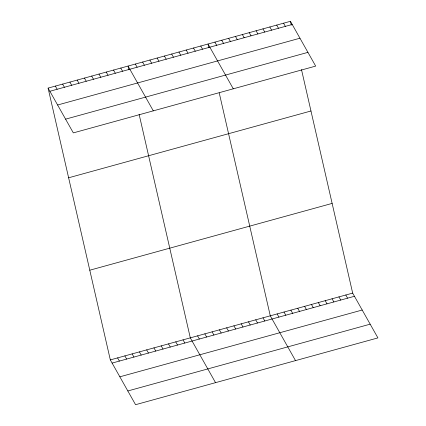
<?xml version="1.0" encoding="UTF-8"?>
<svg xmlns="http://www.w3.org/2000/svg" width="426" height="426" viewBox="0 0 426 426"><rect width="100%" height="100%" fill="white"/><g stroke="black" fill="none" stroke-linecap="round" stroke-linejoin="round"><path stroke-width="0.64" d="M48.085 88.097L290.431 21.3L315.677 66.099L73.331 132.891L48.085 88.097L110.323 359.901L135.569 404.7L377.915 337.903L352.669 293.109L301.491 69.598M49.879 91.27L292.225 24.479M57.617 105.004L299.963 38.212M65.588 119.158L307.934 52.361M68.623 177.791L310.969 110.994M89.785 270.206L332.131 203.41M110.323 359.901L352.669 293.109M112.118 363.08L354.459 296.283M119.855 376.813L362.201 310.022M127.827 390.967L370.173 324.17M283.567 23.19L285.356 26.369M276.698 25.086L278.492 28.26M269.834 26.976L271.623 30.155M262.964 28.872L264.759 32.046M256.101 30.763L257.89 33.942M249.231 32.653L251.026 35.832M242.367 34.549L244.157 37.722M235.503 36.439L237.293 39.618M228.634 38.335L230.423 41.508M221.77 40.225L223.559 43.404M214.901 42.115L216.69 45.294M233.278 88.805L208.037 44.011L208.894 47.776M345.805 295L347.595 298.179M200.763 46.013L202.552 49.192M338.936 296.895L340.731 300.069M193.495 48.016L195.284 51.195M332.072 298.786L333.862 301.965M186.226 50.023L188.015 53.197M325.203 300.676L326.998 303.855M178.952 52.025L180.746 55.204M318.339 302.572L320.128 305.746M171.683 54.027L173.473 57.206M311.47 304.462L313.264 307.641M164.415 56.035L166.204 59.209M304.606 306.358L306.395 309.532M157.141 58.037L158.935 61.216M297.737 308.248L299.531 311.427M290.873 310.139L292.662 313.318M149.872 60.039L151.661 63.218M284.009 312.034L285.798 315.208M142.603 62.047L144.393 65.221M277.14 313.925L278.929 317.104M135.33 64.049L137.124 67.228M295.516 360.614L270.276 315.82L219.236 92.937M153.301 110.851L128.061 66.051L128.924 69.816M263.002 317.823L264.791 321.002M120.792 68.053L122.581 71.233M255.733 319.825L257.522 323.004M113.518 70.061L115.313 73.235M248.464 321.832L250.254 325.006M106.25 72.063L108.039 75.242M241.191 323.835L242.98 327.008M98.981 74.065L100.77 77.244M233.922 325.837L235.711 329.016M91.707 76.073L93.502 79.247M226.653 327.839L228.442 331.018M84.439 78.075L86.228 81.254M219.379 329.846L221.174 333.02M77.17 80.077L78.959 83.256M212.111 331.849L213.9 335.028M69.896 82.085L71.69 85.259M204.842 333.851L206.631 337.03M62.627 84.087L64.417 87.266M197.568 335.858L199.363 339.032M55.359 86.089L57.148 89.268M215.54 382.66L190.3 337.861L139.121 114.349M183.031 339.863L184.82 343.042M175.757 341.87L177.551 345.044M168.488 343.873L170.278 347.052M161.22 345.875L163.009 349.054M153.946 347.877L155.74 351.056M146.677 349.884L148.466 353.058M139.409 351.887L141.198 355.066M132.135 353.889L133.929 357.068M124.866 355.896L126.655 359.07M117.597 357.899L119.386 361.078M290.431 21.3L291.293 25.065"/></g></svg>
